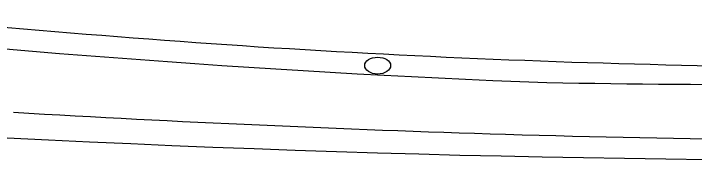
# Model space of a CAD drawing. Extents: x 398 to 508, y 628 to 778.
# Drawn here: x 446.26 to 459.4, y 650.68 to 653.5 of the extents above; entities that cross this region are included whole.
import ezdxf

# ---------------------------------------------------------------- set-up
doc = ezdxf.new("R2010")
doc.units = 0
doc.header["$MEASUREMENT"] = 0
doc.layers.add('1', color=4, linetype='Continuous')

# ---------------------------------------------------------------- blocks, each defined once
blk = doc.blocks.new('2013GLEAM')
at = {"layer": '1', "color": 3, "linetype": 'Continuous'}
for centre, radius, start, end in [((65.358, 202.886), 193.882, 264.07993, 269.80104), ((67.087, 231.929), 223.381, 263.49336, 267.78698), ((62.432, 223.921), 215.242, 268.94306, 274.17904), ((65.038, 338.893), 331.673, 264.87036, 273.64844)]:
    blk.add_arc(centre, radius, start, end, dxfattribs=at)
at = {"layer": '1', "color": 2, "linetype": 'Continuous'}
for centre, radius, start, end in [((68.143, 348.557), 340.997, 266.6438, 268.23822), ((65.174, 254.222), 246.614, 268.25389, 273.07337)]:
    blk.add_arc(centre, radius, start, end, dxfattribs=at)
at = {"layer": '1', "color": 2}
blk.add_ellipse((55.198, 9.041), major_axis=(-0.25, 0), ratio=0.649149, dxfattribs=at)

msp = doc.modelspace()

# ---------------------------------------------------------------- block references
at = {"layer": '1'}
msp.add_blockref('2013GLEAM', (398.077, 643.46), dxfattribs=at)

doc.saveas('drawing.dxf')
